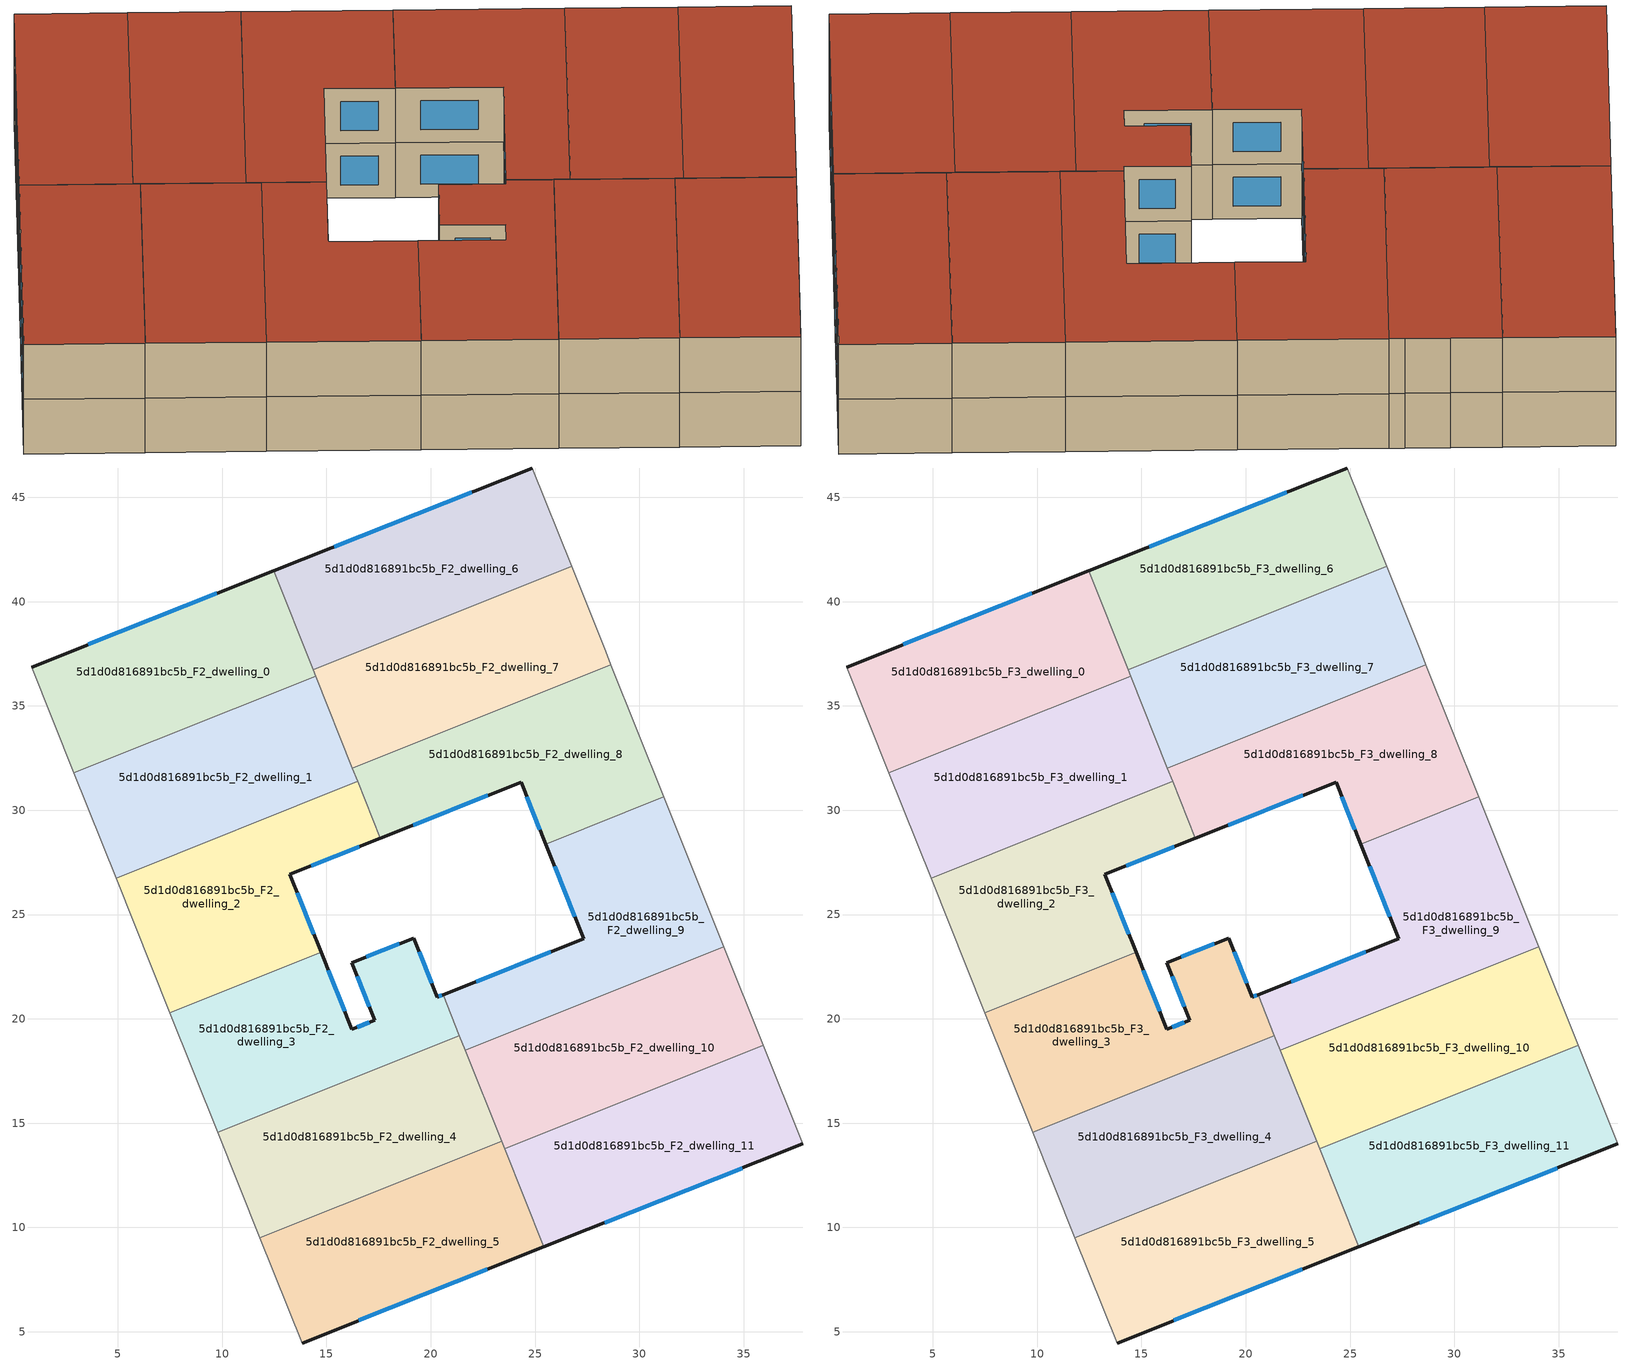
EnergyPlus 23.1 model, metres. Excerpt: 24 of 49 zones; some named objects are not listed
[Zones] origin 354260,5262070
5d1d0d816891bc5b_F2_dwelling_0
 floor to 5d1d0d816891bc5b_F1_dwelling_0 (EU_floor_Construction): 12.46,41.47 14.48,36.43 2.9,31.8 0.87,36.86 z6
 wall outside (EU_wall_Construction): 12.46,41.47 0.87,36.86 z6:9
 wall to 5d1d0d816891bc5b_F2_dwelling_1 (EU_wall_Construction): 2.9,31.8 14.48,36.43 z6:9
 wall adiabatic (EU_wall_Construction): 0.87,36.86 2.9,31.8 z6:9
 wall to 5d1d0d816891bc5b_F2_dwelling_6 (EU_wall_Construction): 14.36,36.74 12.46,41.47 z6:9
 wall to 5d1d0d816891bc5b_F2_dwelling_7 (EU_wall_Construction): 14.48,36.43 14.36,36.74 z6:9
 window (EU_Window_Construction): 9.74,40.39 3.59,37.95 z6.7:8.3
5d1d0d816891bc5b_F2_dwelling_1
 floor to 5d1d0d816891bc5b_F1_dwelling_1 (EU_floor_Construction): 14.48,36.43 16.5,31.38 4.92,26.74 2.9,31.8 z6
 wall to 5d1d0d816891bc5b_F2_dwelling_2 (EU_wall_Construction): 4.92,26.74 16.5,31.38 z6:9
 wall adiabatic (EU_wall_Construction): 2.9,31.8 4.92,26.74 z6:9
 wall to 5d1d0d816891bc5b_F2_dwelling_7 (EU_wall_Construction): 16.25,32.02 14.48,36.43 z6:9
 wall to 5d1d0d816891bc5b_F2_dwelling_8 (EU_wall_Construction): 16.5,31.38 16.25,32.02 z6:9
5d1d0d816891bc5b_F2_dwelling_10
 floor to 5d1d0d816891bc5b_F1_dwelling_10 (EU_floor_Construction): 34.05,23.46 35.94,18.74 23.54,13.78 21.66,18.5 z6
 wall to 5d1d0d816891bc5b_F2_dwelling_9 (EU_wall_Construction): 34.05,23.46 21.66,18.5 z6:9
 wall adiabatic (EU_wall_Construction): 35.94,18.74 34.05,23.46 z6:9
 wall to 5d1d0d816891bc5b_F2_dwelling_11 (EU_wall_Construction): 23.54,13.78 35.94,18.74 z6:9
 wall to 5d1d0d816891bc5b_F2_dwelling_4 (EU_wall_Construction): 21.66,18.5 23.4,14.13 z6:9
 wall to 5d1d0d816891bc5b_F2_dwelling_5 (EU_wall_Construction): 23.4,14.13 23.54,13.78 z6:9
5d1d0d816891bc5b_F2_dwelling_11
 floor to 5d1d0d816891bc5b_F1_dwelling_11 (EU_floor_Construction): 35.94,18.74 37.84,14 25.43,9.07 23.54,13.78 z6
 wall outside (EU_wall_Construction): 25.43,9.07 37.84,14 z6:9
 wall adiabatic (EU_wall_Construction): 37.84,14 35.94,18.74 z6:9
 wall to 5d1d0d816891bc5b_F2_dwelling_5 (EU_wall_Construction): 23.54,13.78 25.43,9.07 z6:9
 window (EU_Window_Construction): 28.34,10.23 34.92,12.84 z6.7:8.3
5d1d0d816891bc5b_F2_dwelling_2
 floor to 5d1d0d816891bc5b_F1_dwelling_2 (EU_floor_Construction): 16.5,31.38 17.59,28.66 13.25,26.94 14.75,23.18 7.5,20.29 4.92,26.74 z6
 wall outside (EU_wall_Construction): 14.75,23.18 13.25,26.94 17.59,28.66 z6:9
 wall to 5d1d0d816891bc5b_F2_dwelling_3 (EU_wall_Construction): 7.5,20.29 14.75,23.18 z6:9
 wall adiabatic (EU_wall_Construction): 4.92,26.74 7.5,20.29 z6:9
 wall to 5d1d0d816891bc5b_F2_dwelling_8 (EU_wall_Construction): 17.59,28.66 16.5,31.38 z6:9
 window (EU_Window_Construction): 14.27,27.34 16.57,28.26 / 14.39,24.07 13.6,26.06 z6.7:8.3
5d1d0d816891bc5b_F2_dwelling_3
 floor to 5d1d0d816891bc5b_F1_dwelling_3 (EU_floor_Construction): 19.18,23.87 20.31,21.04 20.59,21.16 21.38,19.19 9.79,14.55 7.5,20.29 14.75,23.18 16.22,19.5 17.32,19.94 16.22,22.69 z6
 wall outside (EU_wall_Construction): 20.59,21.16 20.31,21.04 19.18,23.87 16.22,22.69 17.32,19.94 16.22,19.5 14.75,23.18 z6:9
 wall to 5d1d0d816891bc5b_F2_dwelling_4 (EU_wall_Construction): 9.79,14.55 21.38,19.19 z6:9
 wall adiabatic (EU_wall_Construction): 7.5,20.29 9.79,14.55 z6:9
 wall to 5d1d0d816891bc5b_F2_dwelling_9 (EU_wall_Construction): 21.38,19.19 20.59,21.16 z6:9
 window (EU_Window_Construction): 17.06,19.84 16.48,19.6 / 16.48,22.05 17.06,20.59 / 18.48,23.6 16.91,22.97 / 20.05,21.71 19.44,23.21 / 20.53,21.13 20.38,21.07 / 15.87,20.37 15.09,22.32 z6.7:8.3
5d1d0d816891bc5b_F2_dwelling_4
 floor to 5d1d0d816891bc5b_F1_dwelling_4 (EU_floor_Construction): 21.38,19.19 23.4,14.13 11.82,9.5 9.79,14.55 z6
 wall to 5d1d0d816891bc5b_F2_dwelling_5 (EU_wall_Construction): 11.82,9.5 23.4,14.13 z6:9
 wall adiabatic (EU_wall_Construction): 9.79,14.55 11.82,9.5 z6:9
 wall to 5d1d0d816891bc5b_F2_dwelling_9 (EU_wall_Construction): 21.65,18.49 21.38,19.19 z6:9
5d1d0d816891bc5b_F2_dwelling_5
 floor to 5d1d0d816891bc5b_F1_dwelling_5 (EU_floor_Construction): 23.4,14.13 25.43,9.07 13.83,4.46 11.82,9.5 z6
 wall outside (EU_wall_Construction): 13.83,4.46 25.43,9.07 z6:9
 wall adiabatic (EU_wall_Construction): 11.82,9.5 13.83,4.46 z6:9
 window (EU_Window_Construction): 16.55,5.54 22.7,7.99 z6.7:8.3
5d1d0d816891bc5b_F2_dwelling_6
 floor to 5d1d0d816891bc5b_F1_dwelling_6 (EU_floor_Construction): 24.87,46.41 26.76,41.7 14.36,36.74 12.46,41.47 z6
 wall outside (EU_wall_Construction): 24.87,46.41 12.46,41.47 z6:9
 wall to 5d1d0d816891bc5b_F2_dwelling_7 (EU_wall_Construction): 14.36,36.74 26.76,41.7 z6:9
 wall adiabatic (EU_wall_Construction): 26.76,41.7 24.87,46.41 z6:9
 window (EU_Window_Construction): 21.96,45.25 15.38,42.63 z6.7:8.3
5d1d0d816891bc5b_F2_dwelling_7
 floor to 5d1d0d816891bc5b_F1_dwelling_7 (EU_floor_Construction): 26.76,41.7 27.62,39.53 28.38,37.62 28.64,36.97 16.25,32.02 14.36,36.74 z6
 wall adiabatic (EU_wall_Construction): 28.64,36.97 28.38,37.62 27.62,39.53 26.76,41.7 z6:9
 wall to 5d1d0d816891bc5b_F2_dwelling_8 (EU_wall_Construction): 16.25,32.02 28.64,36.97 z6:9
5d1d0d816891bc5b_F2_dwelling_8
 floor to 5d1d0d816891bc5b_F1_dwelling_8 (EU_floor_Construction): 28.64,36.97 31.18,30.63 25.52,28.37 24.33,31.34 17.59,28.66 16.25,32.02 z6
 wall outside (EU_wall_Construction): 17.59,28.66 24.33,31.34 25.52,28.37 z6:9
 wall adiabatic (EU_wall_Construction): 31.18,30.63 28.64,36.97 z6:9
 wall to 5d1d0d816891bc5b_F2_dwelling_9 (EU_wall_Construction): 25.52,28.37 31.18,30.63 z6:9
 window (EU_Window_Construction): 19.17,29.29 22.75,30.71 / 24.61,30.64 25.24,29.07 z6.7:8.3
5d1d0d816891bc5b_F2_dwelling_9
 floor to 5d1d0d816891bc5b_F1_dwelling_9 (EU_floor_Construction): 31.18,30.63 34.05,23.46 21.66,18.5 20.59,21.16 27.33,23.84 25.52,28.37 z6
 wall outside (EU_wall_Construction): 25.52,28.37 27.33,23.84 20.59,21.16 z6:9
 wall adiabatic (EU_wall_Construction): 34.05,23.46 31.18,30.63 z6:9
 window (EU_Window_Construction): 25.75,23.21 22.17,21.79 / 25.94,27.31 26.9,24.9 z6.7:8.3
5d1d0d816891bc5b_F3_dwelling_0
 floor to 5d1d0d816891bc5b_F2_dwelling_0 (EU_floor_Construction): 12.46,41.47 14.48,36.43 2.9,31.8 0.87,36.86 z9
 wall outside (EU_wall_Construction): 12.46,41.47 0.87,36.86 z9:12
 wall to 5d1d0d816891bc5b_F3_dwelling_1 (EU_wall_Construction): 2.9,31.8 14.48,36.43 z9:12
 wall adiabatic (EU_wall_Construction): 0.87,36.86 2.9,31.8 z9:12
 wall to 5d1d0d816891bc5b_F3_dwelling_6 (EU_wall_Construction): 14.36,36.74 12.46,41.47 z9:12
 wall to 5d1d0d816891bc5b_F3_dwelling_7 (EU_wall_Construction): 14.48,36.43 14.36,36.74 z9:12
 window (EU_Window_Construction): 9.74,40.39 3.59,37.95 z9.7:11.3
 roof outside (EU_roof_Construction): 14.48,36.43 12.46,41.47 0.87,36.86 2.9,31.8 z12
5d1d0d816891bc5b_F3_dwelling_1
 floor to 5d1d0d816891bc5b_F2_dwelling_1 (EU_floor_Construction): 14.48,36.43 16.5,31.38 4.92,26.74 2.9,31.8 z9
 wall to 5d1d0d816891bc5b_F3_dwelling_2 (EU_wall_Construction): 4.92,26.74 16.5,31.38 z9:12
 wall adiabatic (EU_wall_Construction): 2.9,31.8 4.92,26.74 z9:12
 wall to 5d1d0d816891bc5b_F3_dwelling_7 (EU_wall_Construction): 16.25,32.02 14.48,36.43 z9:12
 wall to 5d1d0d816891bc5b_F3_dwelling_8 (EU_wall_Construction): 16.5,31.38 16.25,32.02 z9:12
 roof outside (EU_roof_Construction): 16.5,31.38 14.48,36.43 2.9,31.8 4.92,26.74 z12
5d1d0d816891bc5b_F3_dwelling_10
 floor to 5d1d0d816891bc5b_F2_dwelling_10 (EU_floor_Construction): 34.05,23.46 35.94,18.74 23.54,13.78 21.66,18.5 z9
 wall to 5d1d0d816891bc5b_F3_dwelling_9 (EU_wall_Construction): 34.05,23.46 21.66,18.5 z9:12
 wall adiabatic (EU_wall_Construction): 35.94,18.74 34.05,23.46 z9:12
 wall to 5d1d0d816891bc5b_F3_dwelling_11 (EU_wall_Construction): 23.54,13.78 35.94,18.74 z9:12
 wall to 5d1d0d816891bc5b_F3_dwelling_4 (EU_wall_Construction): 21.66,18.5 23.4,14.13 z9:12
 wall to 5d1d0d816891bc5b_F3_dwelling_5 (EU_wall_Construction): 23.4,14.13 23.54,13.78 z9:12
 roof outside (EU_roof_Construction): 35.94,18.74 34.05,23.46 21.66,18.5 23.54,13.78 z12
5d1d0d816891bc5b_F3_dwelling_11
 floor to 5d1d0d816891bc5b_F2_dwelling_11 (EU_floor_Construction): 35.94,18.74 37.84,14 25.43,9.07 23.54,13.78 z9
 wall outside (EU_wall_Construction): 25.43,9.07 37.84,14 z9:12
 wall adiabatic (EU_wall_Construction): 37.84,14 35.94,18.74 z9:12
 wall to 5d1d0d816891bc5b_F3_dwelling_5 (EU_wall_Construction): 23.54,13.78 25.43,9.07 z9:12
 window (EU_Window_Construction): 28.34,10.23 34.92,12.84 z9.7:11.3
 roof outside (EU_roof_Construction): 37.84,14 35.94,18.74 23.54,13.78 25.43,9.07 z12
5d1d0d816891bc5b_F3_dwelling_2
 floor to 5d1d0d816891bc5b_F2_dwelling_2 (EU_floor_Construction): 16.5,31.38 17.59,28.66 13.25,26.94 14.75,23.18 7.5,20.29 4.92,26.74 z9
 wall outside (EU_wall_Construction): 14.75,23.18 13.25,26.94 17.59,28.66 z9:12
 wall to 5d1d0d816891bc5b_F3_dwelling_3 (EU_wall_Construction): 7.5,20.29 14.75,23.18 z9:12
 wall adiabatic (EU_wall_Construction): 4.92,26.74 7.5,20.29 z9:12
 wall to 5d1d0d816891bc5b_F3_dwelling_8 (EU_wall_Construction): 17.59,28.66 16.5,31.38 z9:12
 window (EU_Window_Construction): 14.27,27.34 16.57,28.26 / 14.39,24.07 13.6,26.06 z9.7:11.3
 roof outside (EU_roof_Construction): 14.75,23.18 13.25,26.94 17.59,28.66 16.5,31.38 4.92,26.74 7.5,20.29 z12
5d1d0d816891bc5b_F3_dwelling_3
 floor to 5d1d0d816891bc5b_F2_dwelling_3 (EU_floor_Construction): 19.18,23.87 20.31,21.04 20.59,21.16 21.38,19.19 9.79,14.55 7.5,20.29 14.75,23.18 16.22,19.5 17.32,19.94 16.22,22.69 z9
 wall outside (EU_wall_Construction): 20.59,21.16 20.31,21.04 19.18,23.87 16.22,22.69 17.32,19.94 16.22,19.5 14.75,23.18 z9:12
 wall to 5d1d0d816891bc5b_F3_dwelling_4 (EU_wall_Construction): 9.79,14.55 21.38,19.19 z9:12
 wall adiabatic (EU_wall_Construction): 7.5,20.29 9.79,14.55 z9:12
 wall to 5d1d0d816891bc5b_F3_dwelling_9 (EU_wall_Construction): 21.38,19.19 20.59,21.16 z9:12
 window (EU_Window_Construction): 17.06,19.84 16.48,19.6 / 16.48,22.05 17.06,20.59 / 18.48,23.6 16.91,22.97 / 20.05,21.71 19.44,23.21 / 20.53,21.13 20.38,21.07 / 15.87,20.37 15.09,22.32 z9.7:11.3
 roof outside (EU_roof_Construction): 21.38,19.19 20.59,21.16 20.31,21.04 19.18,23.87 16.22,22.69 17.32,19.94 16.22,19.5 14.75,23.18 7.5,20.29 9.79,14.55 z12
5d1d0d816891bc5b_F3_dwelling_4
 floor to 5d1d0d816891bc5b_F2_dwelling_4 (EU_floor_Construction): 21.38,19.19 23.4,14.13 11.82,9.5 9.79,14.55 z9
 wall to 5d1d0d816891bc5b_F3_dwelling_5 (EU_wall_Construction): 11.82,9.5 23.4,14.13 z9:12
 wall adiabatic (EU_wall_Construction): 9.79,14.55 11.82,9.5 z9:12
 wall to 5d1d0d816891bc5b_F3_dwelling_9 (EU_wall_Construction): 21.65,18.49 21.38,19.19 z9:12
 roof outside (EU_roof_Construction): 23.4,14.13 21.38,19.19 9.79,14.55 11.82,9.5 z12
5d1d0d816891bc5b_F3_dwelling_5
 floor to 5d1d0d816891bc5b_F2_dwelling_5 (EU_floor_Construction): 23.4,14.13 25.43,9.07 13.83,4.46 11.82,9.5 z9
 wall outside (EU_wall_Construction): 13.83,4.46 25.43,9.07 z9:12
 wall adiabatic (EU_wall_Construction): 11.82,9.5 13.83,4.46 z9:12
 window (EU_Window_Construction): 16.55,5.54 22.7,7.99 z9.7:11.3
 roof outside (EU_roof_Construction): 25.43,9.07 23.4,14.13 11.82,9.5 13.83,4.46 z12
5d1d0d816891bc5b_F3_dwelling_6
 floor to 5d1d0d816891bc5b_F2_dwelling_6 (EU_floor_Construction): 24.87,46.41 26.76,41.7 14.36,36.74 12.46,41.47 z9
 wall outside (EU_wall_Construction): 24.87,46.41 12.46,41.47 z9:12
 wall to 5d1d0d816891bc5b_F3_dwelling_7 (EU_wall_Construction): 14.36,36.74 26.76,41.7 z9:12
 wall adiabatic (EU_wall_Construction): 26.76,41.7 24.87,46.41 z9:12
 window (EU_Window_Construction): 21.96,45.25 15.38,42.63 z9.7:11.3
 roof outside (EU_roof_Construction): 26.76,41.7 24.87,46.41 12.46,41.47 14.36,36.74 z12
5d1d0d816891bc5b_F3_dwelling_7
 floor to 5d1d0d816891bc5b_F2_dwelling_7 (EU_floor_Construction): 26.76,41.7 27.62,39.53 28.38,37.62 28.64,36.97 16.25,32.02 14.36,36.74 z9
 wall adiabatic (EU_wall_Construction): 28.64,36.97 28.38,37.62 27.62,39.53 26.76,41.7 z9:12
 wall to 5d1d0d816891bc5b_F3_dwelling_8 (EU_wall_Construction): 16.25,32.02 28.64,36.97 z9:12
 roof outside (EU_roof_Construction): 28.64,36.97 28.38,37.62 27.62,39.53 26.76,41.7 14.36,36.74 16.25,32.02 z12
5d1d0d816891bc5b_F3_dwelling_8
 floor to 5d1d0d816891bc5b_F2_dwelling_8 (EU_floor_Construction): 28.64,36.97 31.18,30.63 25.52,28.37 24.33,31.34 17.59,28.66 16.25,32.02 z9
 wall outside (EU_wall_Construction): 17.59,28.66 24.33,31.34 25.52,28.37 z9:12
 wall adiabatic (EU_wall_Construction): 31.18,30.63 28.64,36.97 z9:12
 wall to 5d1d0d816891bc5b_F3_dwelling_9 (EU_wall_Construction): 25.52,28.37 31.18,30.63 z9:12
 window (EU_Window_Construction): 19.17,29.29 22.75,30.71 / 24.61,30.64 25.24,29.07 z9.7:11.3
 roof outside (EU_roof_Construction): 31.18,30.63 28.64,36.97 16.25,32.02 17.59,28.66 24.33,31.34 25.52,28.37 z12
5d1d0d816891bc5b_F3_dwelling_9
 floor to 5d1d0d816891bc5b_F2_dwelling_9 (EU_floor_Construction): 31.18,30.63 34.05,23.46 21.66,18.5 20.59,21.16 27.33,23.84 25.52,28.37 z9
 wall outside (EU_wall_Construction): 25.52,28.37 27.33,23.84 20.59,21.16 z9:12
 wall adiabatic (EU_wall_Construction): 34.05,23.46 31.18,30.63 z9:12
 window (EU_Window_Construction): 25.75,23.21 22.17,21.79 / 25.94,27.31 26.9,24.9 z9.7:11.3
 roof outside (EU_roof_Construction): 34.05,23.46 31.18,30.63 25.52,28.37 27.33,23.84 20.59,21.16 21.66,18.5 z12
[Building]
EU S2 Campaign: North Axis=0; Terrain=City; Solar Distribution=FullExterior
[Site:Location]
Budapest.Ferenc.Liszt.Intl.AP: Latitude=47.437; Longitude=19.256; Time Zone=1; Elevation=185
[SizingPeriod:WeatherFileDays]
AnnualSizingPeriod: Begin Month=1; Begin Day of Month=1; End Month=12; End Day of Month=31; Day of Week for Start Day=Monday; Use Weather File Daylight Saving Period=No; Use Weather File Rain and Snow Indicators=No
[MATERIAL]
EU_InternalMass_Material: Roughness=MediumRough; Thickness=0.1; Conductivity=1; Density=1800; Specific Heat=900; Thermal Absorptance=0.9; Solar Absorptance=0.7; Visible Absorptance=0.7
[MATERIAL:NOMASS] Roughness=MediumRough; Thermal Absorptance=0.9; Solar Absorptance=0.7; Visible Absorptance=0.7
Name | Thermal Resistance
EU_wall_NoMass | 0.832559
EU_roof_NoMass | 1.39638
EU_floor_NoMass | 0.872794
[WINDOWMATERIAL:SIMPLEGLAZINGSYSTEM]
EU_Window_SimpleGlazing: UFactor=2.79869; Solar Heat Gain Coefficient=0.75; Visible Transmittance=0.75
[CONSTRUCTION]
EU_wall_Construction: EU_wall_NoMass
EU_roof_Construction: EU_roof_NoMass
EU_floor_Construction: EU_floor_NoMass
EU_Window_Construction: EU_Window_SimpleGlazing
EU_InternalMass_Construction: EU_InternalMass_Material
[ZONE] Type=1; Multiplier=1; Ceiling Height=autocalculate; Floor Area=autocalculate; Part of Total Floor Area=Yes
Name | Volume
5d1d0d816891bc5b_F2_dwelling_0; 5d1d0d816891bc5b_F3_dwelling_0; 5d1d0d816891bc5b_F2_dwelling_9; 5d1d0d816891bc5b_F3_dwelling_9 | 203.715
5d1d0d816891bc5b_F2_dwelling_1; 5d1d0d816891bc5b_F3_dwelling_1 | 203.726
5d1d0d816891bc5b_F2_dwelling_10; 5d1d0d816891bc5b_F3_dwelling_10; 5d1d0d816891bc5b_F2_dwelling_4; 5d1d0d816891bc5b_F3_dwelling_4 | 203.692
5d1d0d816891bc5b_F2_dwelling_11; 5d1d0d816891bc5b_F3_dwelling_11; 5d1d0d816891bc5b_F2_dwelling_7; 5d1d0d816891bc5b_F3_dwelling_7 | 203.717
5d1d0d816891bc5b_F2_dwelling_2; 5d1d0d816891bc5b_F3_dwelling_2 | 203.714
5d1d0d816891bc5b_F2_dwelling_3; 5d1d0d816891bc5b_F3_dwelling_3 | 203.727
5d1d0d816891bc5b_F2_dwelling_5; 5d1d0d816891bc5b_F3_dwelling_5 | 203.743
5d1d0d816891bc5b_F2_dwelling_6; 5d1d0d816891bc5b_F3_dwelling_6 | 203.73
5d1d0d816891bc5b_F2_dwelling_8; 5d1d0d816891bc5b_F3_dwelling_8 | 203.701
[INTERNALMASS] Construction=EU_InternalMass_Construction
Name | Zone or ZoneList | Surface Area
5d1d0d816891bc5b_F2_dwelling_0_EU_InternalMass | 5d1d0d816891bc5b_F2_dwelling_0 | 67.9048
5d1d0d816891bc5b_F2_dwelling_1_EU_InternalMass | 5d1d0d816891bc5b_F2_dwelling_1 | 67.9086
5d1d0d816891bc5b_F2_dwelling_2_EU_InternalMass | 5d1d0d816891bc5b_F2_dwelling_2 | 67.9048
5d1d0d816891bc5b_F2_dwelling_3_EU_InternalMass | 5d1d0d816891bc5b_F2_dwelling_3 | 67.9091
5d1d0d816891bc5b_F2_dwelling_4_EU_InternalMass | 5d1d0d816891bc5b_F2_dwelling_4 | 67.8972
5d1d0d816891bc5b_F2_dwelling_5_EU_InternalMass | 5d1d0d816891bc5b_F2_dwelling_5 | 67.9145
5d1d0d816891bc5b_F2_dwelling_6_EU_InternalMass | 5d1d0d816891bc5b_F2_dwelling_6 | 67.9102
5d1d0d816891bc5b_F2_dwelling_7_EU_InternalMass | 5d1d0d816891bc5b_F2_dwelling_7 | 67.9056
5d1d0d816891bc5b_F2_dwelling_8_EU_InternalMass | 5d1d0d816891bc5b_F2_dwelling_8 | 67.9003
5d1d0d816891bc5b_F2_dwelling_9_EU_InternalMass | 5d1d0d816891bc5b_F2_dwelling_9 | 67.9049
5d1d0d816891bc5b_F2_dwelling_10_EU_InternalMass | 5d1d0d816891bc5b_F2_dwelling_10 | 67.8974
5d1d0d816891bc5b_F2_dwelling_11_EU_InternalMass | 5d1d0d816891bc5b_F2_dwelling_11 | 67.9059
5d1d0d816891bc5b_F3_dwelling_0_EU_InternalMass | 5d1d0d816891bc5b_F3_dwelling_0 | 67.9048
5d1d0d816891bc5b_F3_dwelling_1_EU_InternalMass | 5d1d0d816891bc5b_F3_dwelling_1 | 67.9086
5d1d0d816891bc5b_F3_dwelling_2_EU_InternalMass | 5d1d0d816891bc5b_F3_dwelling_2 | 67.9048
5d1d0d816891bc5b_F3_dwelling_3_EU_InternalMass | 5d1d0d816891bc5b_F3_dwelling_3 | 67.9091
5d1d0d816891bc5b_F3_dwelling_4_EU_InternalMass | 5d1d0d816891bc5b_F3_dwelling_4 | 67.8972
5d1d0d816891bc5b_F3_dwelling_5_EU_InternalMass | 5d1d0d816891bc5b_F3_dwelling_5 | 67.9145
5d1d0d816891bc5b_F3_dwelling_6_EU_InternalMass | 5d1d0d816891bc5b_F3_dwelling_6 | 67.9102
5d1d0d816891bc5b_F3_dwelling_7_EU_InternalMass | 5d1d0d816891bc5b_F3_dwelling_7 | 67.9056
5d1d0d816891bc5b_F3_dwelling_8_EU_InternalMass | 5d1d0d816891bc5b_F3_dwelling_8 | 67.9003
5d1d0d816891bc5b_F3_dwelling_9_EU_InternalMass | 5d1d0d816891bc5b_F3_dwelling_9 | 67.9049
5d1d0d816891bc5b_F3_dwelling_10_EU_InternalMass | 5d1d0d816891bc5b_F3_dwelling_10 | 67.8974
5d1d0d816891bc5b_F3_dwelling_11_EU_InternalMass | 5d1d0d816891bc5b_F3_dwelling_11 | 67.9059
[OTHEREQUIPMENT] Fuel Type=Electricity; Design Level Calculation Method=Watts/Area; Power per Zone Floor Area=1; Fraction Latent=0; Fraction Radiant=0; Fraction Lost=0; Carbon Dioxide Generation Rate=0; EndUse Subcategory=EU_Step8_InternalGains
Name | Zone or ZoneList or Space or SpaceList | Schedule
EU_Step8_InternalGain_5d1d0d816891bc5b_F2_dwelling_0_f000 | 5d1d0d816891bc5b_F2_dwelling_0 | EU_Step8_GainSchedule_5d1d0d816891bc5b_F2_dwelling_0_f000
EU_Step8_InternalGain_5d1d0d816891bc5b_F2_dwelling_1_f000 | 5d1d0d816891bc5b_F2_dwelling_1 | EU_Step8_GainSchedule_5d1d0d816891bc5b_F2_dwelling_1_f000
EU_Step8_InternalGain_5d1d0d816891bc5b_F2_dwelling_2_f000 | 5d1d0d816891bc5b_F2_dwelling_2 | EU_Step8_GainSchedule_5d1d0d816891bc5b_F2_dwelling_2_f000
EU_Step8_InternalGain_5d1d0d816891bc5b_F2_dwelling_3_f000 | 5d1d0d816891bc5b_F2_dwelling_3 | EU_Step8_GainSchedule_5d1d0d816891bc5b_F2_dwelling_3_f000
EU_Step8_InternalGain_5d1d0d816891bc5b_F2_dwelling_4_f000 | 5d1d0d816891bc5b_F2_dwelling_4 | EU_Step8_GainSchedule_5d1d0d816891bc5b_F2_dwelling_4_f000
EU_Step8_InternalGain_5d1d0d816891bc5b_F2_dwelling_5_f000 | 5d1d0d816891bc5b_F2_dwelling_5 | EU_Step8_GainSchedule_5d1d0d816891bc5b_F2_dwelling_5_f000
EU_Step8_InternalGain_5d1d0d816891bc5b_F2_dwelling_6_f000 | 5d1d0d816891bc5b_F2_dwelling_6 | EU_Step8_GainSchedule_5d1d0d816891bc5b_F2_dwelling_6_f000
EU_Step8_InternalGain_5d1d0d816891bc5b_F2_dwelling_7_f000 | 5d1d0d816891bc5b_F2_dwelling_7 | EU_Step8_GainSchedule_5d1d0d816891bc5b_F2_dwelling_7_f000
EU_Step8_InternalGain_5d1d0d816891bc5b_F2_dwelling_8_f000 | 5d1d0d816891bc5b_F2_dwelling_8 | EU_Step8_GainSchedule_5d1d0d816891bc5b_F2_dwelling_8_f000
EU_Step8_InternalGain_5d1d0d816891bc5b_F2_dwelling_9_f000 | 5d1d0d816891bc5b_F2_dwelling_9 | EU_Step8_GainSchedule_5d1d0d816891bc5b_F2_dwelling_9_f000
EU_Step8_InternalGain_5d1d0d816891bc5b_F2_dwelling_10_f000 | 5d1d0d816891bc5b_F2_dwelling_10 | EU_Step8_GainSchedule_5d1d0d816891bc5b_F2_dwelling_10_f000
EU_Step8_InternalGain_5d1d0d816891bc5b_F2_dwelling_11_f000 | 5d1d0d816891bc5b_F2_dwelling_11 | EU_Step8_GainSchedule_5d1d0d816891bc5b_F2_dwelling_11_f000
EU_Step8_InternalGain_5d1d0d816891bc5b_F3_dwelling_0_f000 | 5d1d0d816891bc5b_F3_dwelling_0 | EU_Step8_GainSchedule_5d1d0d816891bc5b_F3_dwelling_0_f000
EU_Step8_InternalGain_5d1d0d816891bc5b_F3_dwelling_1_f000 | 5d1d0d816891bc5b_F3_dwelling_1 | EU_Step8_GainSchedule_5d1d0d816891bc5b_F3_dwelling_1_f000
EU_Step8_InternalGain_5d1d0d816891bc5b_F3_dwelling_2_f000 | 5d1d0d816891bc5b_F3_dwelling_2 | EU_Step8_GainSchedule_5d1d0d816891bc5b_F3_dwelling_2_f000
EU_Step8_InternalGain_5d1d0d816891bc5b_F3_dwelling_3_f000 | 5d1d0d816891bc5b_F3_dwelling_3 | EU_Step8_GainSchedule_5d1d0d816891bc5b_F3_dwelling_3_f000
EU_Step8_InternalGain_5d1d0d816891bc5b_F3_dwelling_4_f000 | 5d1d0d816891bc5b_F3_dwelling_4 | EU_Step8_GainSchedule_5d1d0d816891bc5b_F3_dwelling_4_f000
EU_Step8_InternalGain_5d1d0d816891bc5b_F3_dwelling_5_f000 | 5d1d0d816891bc5b_F3_dwelling_5 | EU_Step8_GainSchedule_5d1d0d816891bc5b_F3_dwelling_5_f000
EU_Step8_InternalGain_5d1d0d816891bc5b_F3_dwelling_6_f000 | 5d1d0d816891bc5b_F3_dwelling_6 | EU_Step8_GainSchedule_5d1d0d816891bc5b_F3_dwelling_6_f000
EU_Step8_InternalGain_5d1d0d816891bc5b_F3_dwelling_7_f000 | 5d1d0d816891bc5b_F3_dwelling_7 | EU_Step8_GainSchedule_5d1d0d816891bc5b_F3_dwelling_7_f000
EU_Step8_InternalGain_5d1d0d816891bc5b_F3_dwelling_8_f000 | 5d1d0d816891bc5b_F3_dwelling_8 | EU_Step8_GainSchedule_5d1d0d816891bc5b_F3_dwelling_8_f000
EU_Step8_InternalGain_5d1d0d816891bc5b_F3_dwelling_9_f000 | 5d1d0d816891bc5b_F3_dwelling_9 | EU_Step8_GainSchedule_5d1d0d816891bc5b_F3_dwelling_9_f000
EU_Step8_InternalGain_5d1d0d816891bc5b_F3_dwelling_10_f000 | 5d1d0d816891bc5b_F3_dwelling_10 | EU_Step8_GainSchedule_5d1d0d816891bc5b_F3_dwelling_10_f000
EU_Step8_InternalGain_5d1d0d816891bc5b_F3_dwelling_11_f000 | 5d1d0d816891bc5b_F3_dwelling_11 | EU_Step8_GainSchedule_5d1d0d816891bc5b_F3_dwelling_11_f000
[ZONEVENTILATION:DESIGNFLOWRATE] Schedule=EU_AlwaysOn; Design Flow Rate Calculation Method=AirChanges/Hour; Air Changes per Hour=0.475469; Ventilation Type=Natural; Fan Pressure Rise=0; Fan Total Efficiency=1; Constant Term Coefficient=1; Temperature Term Coefficient=0; Velocity Term Coefficient=0; Velocity Squared Term Coefficient=0; Minimum Indoor Temperature=-100; Maximum Indoor Temperature=100; Delta Temperature=-100; Minimum Outdoor Temperature=-100; Maximum Outdoor Temperature=100; Maximum Wind Speed=40
Name | Zone or ZoneList or Space or SpaceList
EU_ConstantAir_5d1d0d816891bc5b_F2_dwelling_0 | 5d1d0d816891bc5b_F2_dwelling_0
EU_ConstantAir_5d1d0d816891bc5b_F2_dwelling_1 | 5d1d0d816891bc5b_F2_dwelling_1
EU_ConstantAir_5d1d0d816891bc5b_F2_dwelling_2 | 5d1d0d816891bc5b_F2_dwelling_2
EU_ConstantAir_5d1d0d816891bc5b_F2_dwelling_3 | 5d1d0d816891bc5b_F2_dwelling_3
EU_ConstantAir_5d1d0d816891bc5b_F2_dwelling_4 | 5d1d0d816891bc5b_F2_dwelling_4
EU_ConstantAir_5d1d0d816891bc5b_F2_dwelling_5 | 5d1d0d816891bc5b_F2_dwelling_5
EU_ConstantAir_5d1d0d816891bc5b_F2_dwelling_6 | 5d1d0d816891bc5b_F2_dwelling_6
EU_ConstantAir_5d1d0d816891bc5b_F2_dwelling_7 | 5d1d0d816891bc5b_F2_dwelling_7
EU_ConstantAir_5d1d0d816891bc5b_F2_dwelling_8 | 5d1d0d816891bc5b_F2_dwelling_8
EU_ConstantAir_5d1d0d816891bc5b_F2_dwelling_9 | 5d1d0d816891bc5b_F2_dwelling_9
EU_ConstantAir_5d1d0d816891bc5b_F2_dwelling_10 | 5d1d0d816891bc5b_F2_dwelling_10
EU_ConstantAir_5d1d0d816891bc5b_F2_dwelling_11 | 5d1d0d816891bc5b_F2_dwelling_11
EU_ConstantAir_5d1d0d816891bc5b_F3_dwelling_0 | 5d1d0d816891bc5b_F3_dwelling_0
EU_ConstantAir_5d1d0d816891bc5b_F3_dwelling_1 | 5d1d0d816891bc5b_F3_dwelling_1
EU_ConstantAir_5d1d0d816891bc5b_F3_dwelling_2 | 5d1d0d816891bc5b_F3_dwelling_2
EU_ConstantAir_5d1d0d816891bc5b_F3_dwelling_3 | 5d1d0d816891bc5b_F3_dwelling_3
EU_ConstantAir_5d1d0d816891bc5b_F3_dwelling_4 | 5d1d0d816891bc5b_F3_dwelling_4
EU_ConstantAir_5d1d0d816891bc5b_F3_dwelling_5 | 5d1d0d816891bc5b_F3_dwelling_5
EU_ConstantAir_5d1d0d816891bc5b_F3_dwelling_6 | 5d1d0d816891bc5b_F3_dwelling_6
EU_ConstantAir_5d1d0d816891bc5b_F3_dwelling_7 | 5d1d0d816891bc5b_F3_dwelling_7
EU_ConstantAir_5d1d0d816891bc5b_F3_dwelling_8 | 5d1d0d816891bc5b_F3_dwelling_8
EU_ConstantAir_5d1d0d816891bc5b_F3_dwelling_9 | 5d1d0d816891bc5b_F3_dwelling_9
EU_ConstantAir_5d1d0d816891bc5b_F3_dwelling_10 | 5d1d0d816891bc5b_F3_dwelling_10
EU_ConstantAir_5d1d0d816891bc5b_F3_dwelling_11 | 5d1d0d816891bc5b_F3_dwelling_11
[HVACTEMPLATE:ZONE:IDEALLOADSAIRSYSTEM] System Availability Schedule=EU_AlwaysOn; Maximum Heating Supply Air Temperature=50; Minimum Cooling Supply Air Temperature=13; Maximum Heating Supply Air Humidity Ratio=0.0156; Minimum Cooling Supply Air Humidity Ratio=0.0077; Heating Limit=NoLimit; Cooling Limit=NoLimit; Heating Availability Schedule=EU_AlwaysOn; Cooling Availability Schedule=EU_CoolingOff; Dehumidification Control Type=ConstantSensibleHeatRatio; Cooling Sensible Heat Ratio=0.7; Dehumidification Setpoint=60; Humidification Control Type=None; Humidification Setpoint=30; Outdoor Air Method=None; Outdoor Air Flow Rate per Person=0.00944; Outdoor Air Flow Rate per Zone Floor Area=0; Outdoor Air Flow Rate per Zone=0; Demand Controlled Ventilation Type=None; Outdoor Air Economizer Type=NoEconomizer; Heat Recovery Type=None; Sensible Heat Recovery Effectiveness=0.7; Latent Heat Recovery Effectiveness=0.65
Name | Template Thermostat
5d1d0d816891bc5b_F2_dwelling_0 | EU_HeatOnly_5d1d0d816891bc5b_F2_dwelling_0
5d1d0d816891bc5b_F2_dwelling_1 | EU_HeatOnly_5d1d0d816891bc5b_F2_dwelling_1
5d1d0d816891bc5b_F2_dwelling_2 | EU_HeatOnly_5d1d0d816891bc5b_F2_dwelling_2
5d1d0d816891bc5b_F2_dwelling_3 | EU_HeatOnly_5d1d0d816891bc5b_F2_dwelling_3
5d1d0d816891bc5b_F2_dwelling_4 | EU_HeatOnly_5d1d0d816891bc5b_F2_dwelling_4
5d1d0d816891bc5b_F2_dwelling_5 | EU_HeatOnly_5d1d0d816891bc5b_F2_dwelling_5
5d1d0d816891bc5b_F2_dwelling_6 | EU_HeatOnly_5d1d0d816891bc5b_F2_dwelling_6
5d1d0d816891bc5b_F2_dwelling_7 | EU_HeatOnly_5d1d0d816891bc5b_F2_dwelling_7
5d1d0d816891bc5b_F2_dwelling_8 | EU_HeatOnly_5d1d0d816891bc5b_F2_dwelling_8
5d1d0d816891bc5b_F2_dwelling_9 | EU_HeatOnly_5d1d0d816891bc5b_F2_dwelling_9
5d1d0d816891bc5b_F2_dwelling_10 | EU_HeatOnly_5d1d0d816891bc5b_F2_dwelling_10
5d1d0d816891bc5b_F2_dwelling_11 | EU_HeatOnly_5d1d0d816891bc5b_F2_dwelling_11
5d1d0d816891bc5b_F3_dwelling_0 | EU_HeatOnly_5d1d0d816891bc5b_F3_dwelling_0
5d1d0d816891bc5b_F3_dwelling_1 | EU_HeatOnly_5d1d0d816891bc5b_F3_dwelling_1
5d1d0d816891bc5b_F3_dwelling_2 | EU_HeatOnly_5d1d0d816891bc5b_F3_dwelling_2
5d1d0d816891bc5b_F3_dwelling_3 | EU_HeatOnly_5d1d0d816891bc5b_F3_dwelling_3
5d1d0d816891bc5b_F3_dwelling_4 | EU_HeatOnly_5d1d0d816891bc5b_F3_dwelling_4
5d1d0d816891bc5b_F3_dwelling_5 | EU_HeatOnly_5d1d0d816891bc5b_F3_dwelling_5
5d1d0d816891bc5b_F3_dwelling_6 | EU_HeatOnly_5d1d0d816891bc5b_F3_dwelling_6
5d1d0d816891bc5b_F3_dwelling_7 | EU_HeatOnly_5d1d0d816891bc5b_F3_dwelling_7
5d1d0d816891bc5b_F3_dwelling_8 | EU_HeatOnly_5d1d0d816891bc5b_F3_dwelling_8
5d1d0d816891bc5b_F3_dwelling_9 | EU_HeatOnly_5d1d0d816891bc5b_F3_dwelling_9
5d1d0d816891bc5b_F3_dwelling_10 | EU_HeatOnly_5d1d0d816891bc5b_F3_dwelling_10
5d1d0d816891bc5b_F3_dwelling_11 | EU_HeatOnly_5d1d0d816891bc5b_F3_dwelling_11
[SIZING:ZONE] Zone Cooling Design Supply Air Temperature Input Method=SupplyAirTemperature; Zone Cooling Design Supply Air Temperature=13; Zone Heating Design Supply Air Temperature Input Method=SupplyAirTemperature; Zone Heating Design Supply Air Temperature=50; Zone Cooling Design Supply Air Humidity Ratio=0.008; Zone Heating Design Supply Air Humidity Ratio=0.008; Cooling Design Air Flow Method=DesignDay; Cooling Design Air Flow Rate=0; Cooling Minimum Air Flow per Zone Floor Area=0.000762; Cooling Minimum Air Flow=0; Cooling Minimum Air Flow Fraction=0.2; Heating Design Air Flow Method=DesignDay; Heating Design Air Flow Rate=0; Heating Maximum Air Flow per Zone Floor Area=0.002032; Heating Maximum Air Flow=0.141576; Heating Maximum Air Flow Fraction=0.3; Account for Dedicated Outdoor Air System=No; Dedicated Outdoor Air System Control Strategy=NeutralSupplyAir; Dedicated Outdoor Air Low Setpoint Temperature for Design=autosize; Dedicated Outdoor Air High Setpoint Temperature for Design=autosize; Zone Load Sizing Method=Sensible Load Only No Latent Load; Zone Latent Cooling Design Supply Air Humidity Ratio Input Method=HumidityRatioDifference; Zone Cooling Design Supply Air Humidity Ratio Difference=0.005; Zone Latent Heating Design Supply Air Humidity Ratio Input Method=HumidityRatioDifference; Zone Humidification Design Supply Air Humidity Ratio Difference=0.005
5d1d0d816891bc5b_F2_dwelling_0; 5d1d0d816891bc5b_F2_dwelling_1; 5d1d0d816891bc5b_F2_dwelling_2; 5d1d0d816891bc5b_F2_dwelling_3; 5d1d0d816891bc5b_F2_dwelling_4; 5d1d0d816891bc5b_F2_dwelling_5; 5d1d0d816891bc5b_F2_dwelling_6; 5d1d0d816891bc5b_F2_dwelling_7; 5d1d0d816891bc5b_F2_dwelling_8; 5d1d0d816891bc5b_F2_dwelling_9; 5d1d0d816891bc5b_F2_dwelling_10; 5d1d0d816891bc5b_F2_dwelling_11; 5d1d0d816891bc5b_F3_dwelling_0; 5d1d0d816891bc5b_F3_dwelling_1; 5d1d0d816891bc5b_F3_dwelling_2; 5d1d0d816891bc5b_F3_dwelling_3; 5d1d0d816891bc5b_F3_dwelling_4; 5d1d0d816891bc5b_F3_dwelling_5; 5d1d0d816891bc5b_F3_dwelling_6; 5d1d0d816891bc5b_F3_dwelling_7; 5d1d0d816891bc5b_F3_dwelling_8; 5d1d0d816891bc5b_F3_dwelling_9; 5d1d0d816891bc5b_F3_dwelling_10; 5d1d0d816891bc5b_F3_dwelling_11
[SCHEDULE:CONSTANT]
Name | Hourly Value
EU_AlwaysOn | 1
EU_CoolingOff | 0
[SCHEDULE:FILE] Column Number=1; Rows to Skip at Top=0; Number of Hours of Data=8760; Column Separator=Comma; Interpolate to Timestep=No; Minutes per Item=60; Adjust Schedule for Daylight Savings=Yes
Name | File
EU_Step8_GainSchedule_5d1d0d816891bc5b_F2_dwelling_0_f000 | ../../schedules/5d1d0d816891bc5b/5d1d0d816891bc5b_F2_dwelling_0_f000_gain.csv
EU_Step8_GainSchedule_5d1d0d816891bc5b_F2_dwelling_1_f000 | ../../schedules/5d1d0d816891bc5b/5d1d0d816891bc5b_F2_dwelling_1_f000_gain.csv
EU_Step8_GainSchedule_5d1d0d816891bc5b_F2_dwelling_2_f000 | ../../schedules/5d1d0d816891bc5b/5d1d0d816891bc5b_F2_dwelling_2_f000_gain.csv
EU_Step8_GainSchedule_5d1d0d816891bc5b_F2_dwelling_3_f000 | ../../schedules/5d1d0d816891bc5b/5d1d0d816891bc5b_F2_dwelling_3_f000_gain.csv
EU_Step8_GainSchedule_5d1d0d816891bc5b_F2_dwelling_4_f000 | ../../schedules/5d1d0d816891bc5b/5d1d0d816891bc5b_F2_dwelling_4_f000_gain.csv
EU_Step8_GainSchedule_5d1d0d816891bc5b_F2_dwelling_5_f000 | ../../schedules/5d1d0d816891bc5b/5d1d0d816891bc5b_F2_dwelling_5_f000_gain.csv
EU_Step8_GainSchedule_5d1d0d816891bc5b_F2_dwelling_6_f000 | ../../schedules/5d1d0d816891bc5b/5d1d0d816891bc5b_F2_dwelling_6_f000_gain.csv
EU_Step8_GainSchedule_5d1d0d816891bc5b_F2_dwelling_7_f000 | ../../schedules/5d1d0d816891bc5b/5d1d0d816891bc5b_F2_dwelling_7_f000_gain.csv
EU_Step8_GainSchedule_5d1d0d816891bc5b_F2_dwelling_8_f000 | ../../schedules/5d1d0d816891bc5b/5d1d0d816891bc5b_F2_dwelling_8_f000_gain.csv
EU_Step8_GainSchedule_5d1d0d816891bc5b_F2_dwelling_9_f000 | ../../schedules/5d1d0d816891bc5b/5d1d0d816891bc5b_F2_dwelling_9_f000_gain.csv
EU_Step8_GainSchedule_5d1d0d816891bc5b_F2_dwelling_10_f000 | ../../schedules/5d1d0d816891bc5b/5d1d0d816891bc5b_F2_dwelling_10_f000_gain.csv
EU_Step8_GainSchedule_5d1d0d816891bc5b_F2_dwelling_11_f000 | ../../schedules/5d1d0d816891bc5b/5d1d0d816891bc5b_F2_dwelling_11_f000_gain.csv
EU_Step8_GainSchedule_5d1d0d816891bc5b_F3_dwelling_0_f000 | ../../schedules/5d1d0d816891bc5b/5d1d0d816891bc5b_F3_dwelling_0_f000_gain.csv
EU_Step8_GainSchedule_5d1d0d816891bc5b_F3_dwelling_1_f000 | ../../schedules/5d1d0d816891bc5b/5d1d0d816891bc5b_F3_dwelling_1_f000_gain.csv
EU_Step8_GainSchedule_5d1d0d816891bc5b_F3_dwelling_2_f000 | ../../schedules/5d1d0d816891bc5b/5d1d0d816891bc5b_F3_dwelling_2_f000_gain.csv
EU_Step8_GainSchedule_5d1d0d816891bc5b_F3_dwelling_3_f000 | ../../schedules/5d1d0d816891bc5b/5d1d0d816891bc5b_F3_dwelling_3_f000_gain.csv
EU_Step8_GainSchedule_5d1d0d816891bc5b_F3_dwelling_4_f000 | ../../schedules/5d1d0d816891bc5b/5d1d0d816891bc5b_F3_dwelling_4_f000_gain.csv
EU_Step8_GainSchedule_5d1d0d816891bc5b_F3_dwelling_5_f000 | ../../schedules/5d1d0d816891bc5b/5d1d0d816891bc5b_F3_dwelling_5_f000_gain.csv
EU_Step8_GainSchedule_5d1d0d816891bc5b_F3_dwelling_6_f000 | ../../schedules/5d1d0d816891bc5b/5d1d0d816891bc5b_F3_dwelling_6_f000_gain.csv
EU_Step8_GainSchedule_5d1d0d816891bc5b_F3_dwelling_7_f000 | ../../schedules/5d1d0d816891bc5b/5d1d0d816891bc5b_F3_dwelling_7_f000_gain.csv
EU_Step8_GainSchedule_5d1d0d816891bc5b_F3_dwelling_8_f000 | ../../schedules/5d1d0d816891bc5b/5d1d0d816891bc5b_F3_dwelling_8_f000_gain.csv
EU_Step8_GainSchedule_5d1d0d816891bc5b_F3_dwelling_9_f000 | ../../schedules/5d1d0d816891bc5b/5d1d0d816891bc5b_F3_dwelling_9_f000_gain.csv
EU_Step8_GainSchedule_5d1d0d816891bc5b_F3_dwelling_10_f000 | ../../schedules/5d1d0d816891bc5b/5d1d0d816891bc5b_F3_dwelling_10_f000_gain.csv
EU_Step8_GainSchedule_5d1d0d816891bc5b_F3_dwelling_11_f000 | ../../schedules/5d1d0d816891bc5b/5d1d0d816891bc5b_F3_dwelling_11_f000_gain.csv
